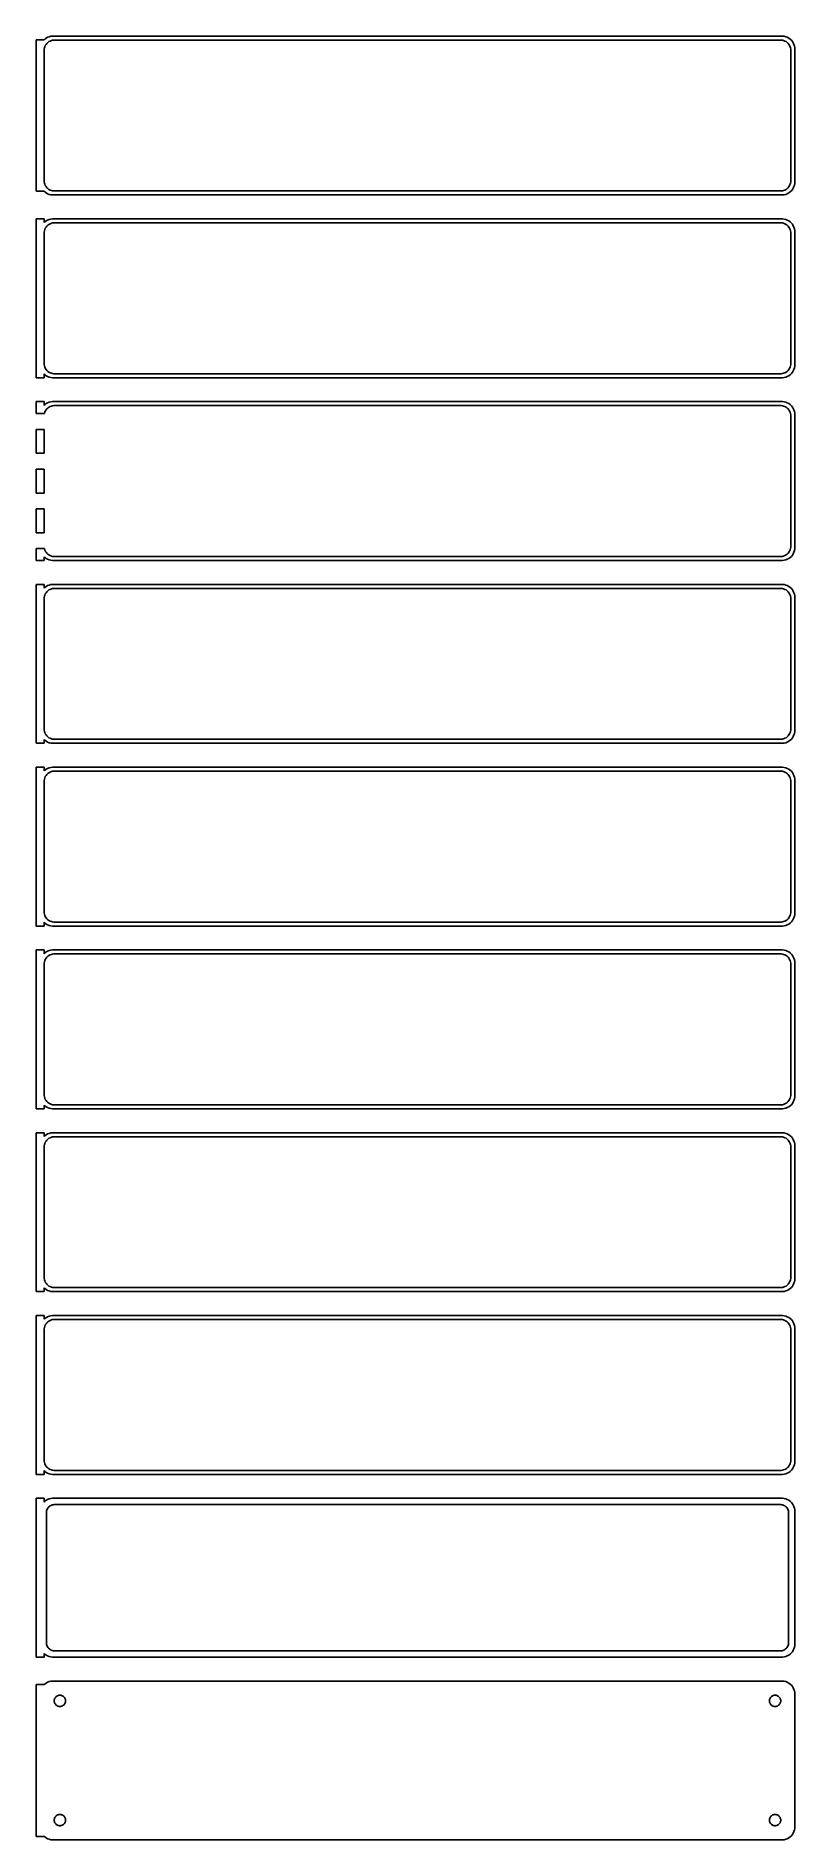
# Model space of a CAD drawing. Header units: metres. Extents: x -144 to 142, y 660 to 1341.
import ezdxf

# ---------------------------------------------------------------- set-up
doc = ezdxf.new("R2010")
doc.units = ezdxf.units.M

msp = doc.modelspace()

# ---------------------------------------------------------------- linework, layer by layer
for p, q in [((-141, 1339.56), (-144, 1339.56)), ((-144, 1339.56), (-144, 1282.44)), ((-140.687, 1339.85), (-141, 1339.56)), ((-141, 1335.5), (-140.968, 1336)), ((-141, 1286.5), (-141, 1335.5)), ((-140.968, 1336), (-140.874, 1336.49)), ((-140.874, 1336.49), (-140.719, 1336.97)), ((-140.719, 1336.97), (-140.505, 1337.43)), ((-140.179, 1340.22), (-140.687, 1339.85)), ((-140.505, 1337.43), (-140.236, 1337.85)), ((-140.236, 1337.85), (-139.916, 1338.24)), ((-139.629, 1340.52), (-140.179, 1340.22)), ((-139.916, 1338.24), (-139.55, 1338.58)), ((-139.045, 1340.76), (-139.629, 1340.52)), ((-139.55, 1338.58), (-139.143, 1338.88)), ((-139.143, 1338.88), (-138.703, 1339.12)), ((-138.437, 1340.91), (-139.045, 1340.76)), ((-138.703, 1339.12), (-138.236, 1339.3)), ((-137.814, 1340.99), (-138.437, 1340.91)), ((-138.236, 1339.3), (-137.75, 1339.43)), ((137.814, 1340.99), (-137.814, 1340.99)), ((-137.75, 1339.43), (-137.251, 1339.49)), ((-137.251, 1339.49), (137.251, 1339.49)), ((137.251, 1339.49), (137.75, 1339.43)), ((137.75, 1339.43), (138.236, 1339.3)), ((138.437, 1340.91), (137.814, 1340.99)), ((138.236, 1339.3), (138.703, 1339.12)), ((139.045, 1340.76), (138.437, 1340.91)), ((138.703, 1339.12), (139.143, 1338.88)), ((139.629, 1340.52), (139.045, 1340.76)), ((139.143, 1338.88), (139.55, 1338.58)), ((139.55, 1338.58), (139.916, 1338.24)), ((140.179, 1340.22), (139.629, 1340.52)), ((139.916, 1338.24), (140.236, 1337.85)), ((140.687, 1339.85), (140.179, 1340.22)), ((140.236, 1337.85), (140.505, 1337.43)), ((140.505, 1337.43), (140.719, 1336.97)), ((141.145, 1339.42), (140.687, 1339.85)), ((140.719, 1336.97), (140.874, 1336.49)), ((140.874, 1336.49), (140.968, 1336)), ((140.968, 1336), (141, 1335.5)), ((141, 1335.5), (141, 1286.5)), ((141.545, 1338.94), (141.145, 1339.42)), ((141.882, 1338.41), (141.545, 1338.94)), ((142.149, 1337.84), (141.882, 1338.41)), ((142.343, 1337.24), (142.149, 1337.84)), ((142.461, 1336.63), (142.343, 1337.24)), ((142.5, 1336), (142.461, 1336.63)), ((142.5, 1286), (142.5, 1336)), ((-144, 1282.44), (-141, 1282.44)), ((-140.968, 1286), (-141, 1286.5)), ((-141, 1282.44), (-140.687, 1282.15)), ((-140.874, 1285.51), (-140.968, 1286)), ((-140.719, 1285.03), (-140.874, 1285.51)), ((-140.505, 1284.57), (-140.719, 1285.03)), ((-140.687, 1282.15), (-140.179, 1281.78)), ((-140.236, 1284.15), (-140.505, 1284.57)), ((-139.916, 1283.76), (-140.236, 1284.15)), ((-140.179, 1281.78), (-139.629, 1281.48)), ((-139.55, 1283.42), (-139.916, 1283.76)), ((-139.629, 1281.48), (-139.045, 1281.24)), ((-139.143, 1283.12), (-139.55, 1283.42)), ((-138.703, 1282.88), (-139.143, 1283.12)), ((-139.045, 1281.24), (-138.437, 1281.09)), ((-138.236, 1282.7), (-138.703, 1282.88)), ((-138.437, 1281.09), (-137.814, 1281.01)), ((-137.75, 1282.57), (-138.236, 1282.7)), ((-137.814, 1281.01), (137.814, 1281.01)), ((-137.251, 1282.51), (-137.75, 1282.57)), ((137.251, 1282.51), (-137.251, 1282.51)), ((137.75, 1282.57), (137.251, 1282.51)), ((138.236, 1282.7), (137.75, 1282.57)), ((137.814, 1281.01), (138.437, 1281.09)), ((138.703, 1282.88), (138.236, 1282.7)), ((138.437, 1281.09), (139.045, 1281.24)), ((139.143, 1283.12), (138.703, 1282.88)), ((139.045, 1281.24), (139.629, 1281.48)), ((139.55, 1283.42), (139.143, 1283.12)), ((139.916, 1283.76), (139.55, 1283.42)), ((139.629, 1281.48), (140.179, 1281.78)), ((140.236, 1284.15), (139.916, 1283.76)), ((140.179, 1281.78), (140.687, 1282.15)), ((140.505, 1284.57), (140.236, 1284.15)), ((140.719, 1285.03), (140.505, 1284.57)), ((140.687, 1282.15), (141.145, 1282.58)), ((140.874, 1285.51), (140.719, 1285.03)), ((140.968, 1286), (140.874, 1285.51)), ((141, 1286.5), (140.968, 1286)), ((141.145, 1282.58), (141.545, 1283.06)), ((141.545, 1283.06), (141.882, 1283.59)), ((141.882, 1283.59), (142.149, 1284.16)), ((142.149, 1284.16), (142.343, 1284.76)), ((142.343, 1284.76), (142.461, 1285.37)), ((142.461, 1285.37), (142.5, 1286)), ((-141, 1271.97), (-144, 1271.97)), ((-144, 1271.97), (-144, 1212.03)), ((-141, 1270.56), (-141, 1271.97)), ((-140.687, 1270.85), (-141, 1270.56)), ((-141, 1266.5), (-140.968, 1267)), ((-140.968, 1267), (-140.874, 1267.49)), ((-140.874, 1267.49), (-140.719, 1267.97)), ((-140.719, 1267.97), (-140.505, 1268.43)), ((-140.179, 1271.22), (-140.687, 1270.85)), ((-140.505, 1268.43), (-140.236, 1268.85)), ((-140.236, 1268.85), (-139.916, 1269.24)), ((-139.629, 1271.52), (-140.179, 1271.22)), ((-139.916, 1269.24), (-139.55, 1269.58)), ((-139.045, 1271.76), (-139.629, 1271.52)), ((-139.55, 1269.58), (-139.143, 1269.88)), ((-139.143, 1269.88), (-138.703, 1270.12)), ((-138.437, 1271.91), (-139.045, 1271.76)), ((-138.703, 1270.12), (-138.236, 1270.3)), ((-137.814, 1271.99), (-138.437, 1271.91)), ((-138.236, 1270.3), (-137.75, 1270.43)), ((137.814, 1271.99), (-137.814, 1271.99)), ((-137.75, 1270.43), (-137.251, 1270.49)), ((-137.251, 1270.49), (137.251, 1270.49)), ((137.251, 1270.49), (137.75, 1270.43)), ((137.75, 1270.43), (138.236, 1270.3)), ((138.437, 1271.91), (137.814, 1271.99)), ((138.236, 1270.3), (138.703, 1270.12)), ((139.045, 1271.76), (138.437, 1271.91)), ((138.703, 1270.12), (139.143, 1269.88)), ((139.629, 1271.52), (139.045, 1271.76)), ((139.143, 1269.88), (139.55, 1269.58)), ((139.55, 1269.58), (139.916, 1269.24)), ((140.179, 1271.22), (139.629, 1271.52)), ((139.916, 1269.24), (140.236, 1268.85)), ((140.687, 1270.85), (140.179, 1271.22)), ((140.236, 1268.85), (140.505, 1268.43)), ((140.505, 1268.43), (140.719, 1267.97)), ((141.145, 1270.42), (140.687, 1270.85)), ((140.719, 1267.97), (140.874, 1267.49)), ((140.874, 1267.49), (140.968, 1267)), ((140.968, 1267), (141, 1266.5)), ((141.545, 1269.94), (141.145, 1270.42)), ((141.882, 1269.41), (141.545, 1269.94)), ((142.149, 1268.84), (141.882, 1269.41)), ((142.343, 1268.24), (142.149, 1268.84)), ((142.461, 1267.63), (142.343, 1268.24)), ((142.5, 1267), (142.461, 1267.63)), ((142.5, 1217), (142.5, 1267)), ((-141, 1217.5), (-141, 1266.5)), ((141, 1266.5), (141, 1217.5)), ((-140.968, 1217), (-141, 1217.5)), ((-141, 1212.03), (-141, 1213.44)), ((-141, 1213.44), (-140.687, 1213.15)), ((-140.874, 1216.51), (-140.968, 1217)), ((-140.719, 1216.03), (-140.874, 1216.51)), ((-140.505, 1215.57), (-140.719, 1216.03)), ((-140.687, 1213.15), (-140.179, 1212.78)), ((-140.236, 1215.15), (-140.505, 1215.57)), ((-139.916, 1214.76), (-140.236, 1215.15)), ((-140.179, 1212.78), (-139.629, 1212.48)), ((-139.55, 1214.42), (-139.916, 1214.76)), ((-139.629, 1212.48), (-139.045, 1212.24)), ((-139.143, 1214.12), (-139.55, 1214.42)), ((-138.703, 1213.88), (-139.143, 1214.12)), ((-139.045, 1212.24), (-138.437, 1212.09)), ((-138.236, 1213.7), (-138.703, 1213.88)), ((-137.75, 1213.57), (-138.236, 1213.7)), ((-137.251, 1213.51), (-137.75, 1213.57)), ((137.251, 1213.51), (-137.251, 1213.51)), ((137.75, 1213.57), (137.251, 1213.51)), ((138.236, 1213.7), (137.75, 1213.57)), ((138.703, 1213.88), (138.236, 1213.7)), ((138.437, 1212.09), (139.045, 1212.24)), ((139.143, 1214.12), (138.703, 1213.88)), ((139.045, 1212.24), (139.629, 1212.48)), ((139.55, 1214.42), (139.143, 1214.12)), ((139.916, 1214.76), (139.55, 1214.42)), ((139.629, 1212.48), (140.179, 1212.78)), ((140.236, 1215.15), (139.916, 1214.76)), ((140.179, 1212.78), (140.687, 1213.15)), ((140.505, 1215.57), (140.236, 1215.15)), ((140.719, 1216.03), (140.505, 1215.57)), ((140.687, 1213.15), (141.145, 1213.58)), ((140.874, 1216.51), (140.719, 1216.03)), ((140.968, 1217), (140.874, 1216.51)), ((141, 1217.5), (140.968, 1217)), ((141.145, 1213.58), (141.545, 1214.06)), ((141.545, 1214.06), (141.882, 1214.59)), ((141.882, 1214.59), (142.149, 1215.16)), ((142.149, 1215.16), (142.343, 1215.76)), ((142.343, 1215.76), (142.461, 1216.37)), ((142.461, 1216.37), (142.5, 1217)), ((-144, 1212.03), (-141, 1212.03)), ((-138.437, 1212.09), (-137.814, 1212.01)), ((-137.814, 1212.01), (137.814, 1212.01)), ((137.814, 1212.01), (138.437, 1212.09)), ((-141, 1202.99), (-144, 1202.99)), ((-144, 1202.99), (-144, 1198.49)), ((-141, 1201.56), (-141, 1202.99)), ((-140.687, 1201.85), (-141, 1201.56)), ((-140.874, 1198.49), (-140.719, 1198.97)), ((-140.719, 1198.97), (-140.505, 1199.43)), ((-140.179, 1202.22), (-140.687, 1201.85)), ((-140.505, 1199.43), (-140.236, 1199.85)), ((-140.236, 1199.85), (-139.916, 1200.24)), ((-139.629, 1202.52), (-140.179, 1202.22)), ((-139.916, 1200.24), (-139.55, 1200.58)), ((-139.045, 1202.76), (-139.629, 1202.52)), ((-139.55, 1200.58), (-139.143, 1200.88)), ((-139.143, 1200.88), (-138.703, 1201.12)), ((-138.437, 1202.91), (-139.045, 1202.76)), ((-138.703, 1201.12), (-138.236, 1201.3)), ((-137.814, 1202.99), (-138.437, 1202.91)), ((-138.236, 1201.3), (-137.75, 1201.43)), ((137.814, 1202.99), (-137.814, 1202.99)), ((-137.75, 1201.43), (-137.251, 1201.49)), ((-137.251, 1201.49), (137.251, 1201.49)), ((137.251, 1201.49), (137.75, 1201.43)), ((137.75, 1201.43), (138.236, 1201.3)), ((138.437, 1202.91), (137.814, 1202.99)), ((138.236, 1201.3), (138.703, 1201.12)), ((139.045, 1202.76), (138.437, 1202.91)), ((138.703, 1201.12), (139.143, 1200.88)), ((139.629, 1202.52), (139.045, 1202.76)), ((139.143, 1200.88), (139.55, 1200.58)), ((139.55, 1200.58), (139.916, 1200.24)), ((140.179, 1202.22), (139.629, 1202.52)), ((139.916, 1200.24), (140.236, 1199.85)), ((140.687, 1201.85), (140.179, 1202.22)), ((140.236, 1199.85), (140.505, 1199.43)), ((140.505, 1199.43), (140.719, 1198.97)), ((141.145, 1201.42), (140.687, 1201.85)), ((140.719, 1198.97), (140.874, 1198.49)), ((141.545, 1200.94), (141.145, 1201.42)), ((141.882, 1200.41), (141.545, 1200.94)), ((142.149, 1199.84), (141.882, 1200.41)), ((142.343, 1199.24), (142.149, 1199.84)), ((142.461, 1198.63), (142.343, 1199.24)), ((142.5, 1198), (142.461, 1198.63)), ((-144, 1198.49), (-140.874, 1198.49)), ((-141, 1192.51), (-144, 1192.51)), ((-144, 1192.51), (-144, 1183.49)), ((-141, 1183.49), (-141, 1192.51)), ((-140.874, 1198.49), (-140.874, 1198.49)), ((140.874, 1198.49), (140.968, 1198)), ((140.968, 1198), (141, 1197.5)), ((141, 1197.5), (141, 1148.5)), ((142.5, 1148), (142.5, 1198)), ((-144, 1183.49), (-141, 1183.49)), ((-141, 1177.51), (-144, 1177.51)), ((-144, 1177.51), (-144, 1168.49)), ((-141, 1168.49), (-141, 1177.51)), ((-144, 1168.49), (-141, 1168.49)), ((-141, 1162.51), (-144, 1162.51)), ((-144, 1162.51), (-144, 1153.49)), ((-141, 1153.49), (-141, 1162.51)), ((-144, 1153.49), (-141, 1153.49)), ((-140.874, 1147.51), (-144, 1147.51)), ((-144, 1147.51), (-144, 1143.01)), ((-141, 1144.44), (-140.687, 1144.15)), ((-141, 1143.01), (-141, 1144.44)), ((-140.719, 1147.03), (-140.874, 1147.51)), ((-140.874, 1147.51), (-140.874, 1147.51)), ((-140.505, 1146.57), (-140.719, 1147.03)), ((-140.687, 1144.15), (-140.179, 1143.78)), ((-140.236, 1146.15), (-140.505, 1146.57)), ((-139.916, 1145.76), (-140.236, 1146.15)), ((-139.55, 1145.42), (-139.916, 1145.76)), ((-139.143, 1145.12), (-139.55, 1145.42)), ((-138.703, 1144.88), (-139.143, 1145.12)), ((-138.236, 1144.7), (-138.703, 1144.88)), ((-137.75, 1144.57), (-138.236, 1144.7)), ((-137.251, 1144.51), (-137.75, 1144.57)), ((137.251, 1144.51), (-137.251, 1144.51)), ((137.75, 1144.57), (137.251, 1144.51)), ((138.236, 1144.7), (137.75, 1144.57)), ((138.703, 1144.88), (138.236, 1144.7)), ((139.143, 1145.12), (138.703, 1144.88)), ((139.55, 1145.42), (139.143, 1145.12)), ((139.916, 1145.76), (139.55, 1145.42)), ((140.236, 1146.15), (139.916, 1145.76)), ((140.179, 1143.78), (140.687, 1144.15)), ((140.505, 1146.57), (140.236, 1146.15)), ((140.719, 1147.03), (140.505, 1146.57)), ((140.687, 1144.15), (141.145, 1144.58)), ((140.874, 1147.51), (140.719, 1147.03)), ((140.968, 1148), (140.874, 1147.51)), ((141, 1148.5), (140.968, 1148)), ((141.145, 1144.58), (141.545, 1145.06)), ((141.545, 1145.06), (141.882, 1145.59)), ((141.882, 1145.59), (142.149, 1146.16)), ((142.149, 1146.16), (142.343, 1146.76)), ((142.343, 1146.76), (142.461, 1147.37)), ((142.461, 1147.37), (142.5, 1148)), ((-144, 1143.01), (-141, 1143.01)), ((-140.179, 1143.78), (-139.629, 1143.48)), ((-139.629, 1143.48), (-139.045, 1143.24)), ((-139.045, 1143.24), (-138.437, 1143.09)), ((-138.437, 1143.09), (-137.814, 1143.01)), ((-137.814, 1143.01), (137.814, 1143.01)), ((137.814, 1143.01), (138.437, 1143.09)), ((138.437, 1143.09), (139.045, 1143.24)), ((139.045, 1143.24), (139.629, 1143.48)), ((139.629, 1143.48), (140.179, 1143.78)), ((-141, 1133.99), (-144, 1133.99)), ((-144, 1133.99), (-144, 1074.01)), ((-141, 1132.56), (-141, 1133.99)), ((-140.687, 1132.85), (-141, 1132.56)), ((-140.719, 1129.97), (-140.505, 1130.43)), ((-140.179, 1133.22), (-140.687, 1132.85)), ((-140.505, 1130.43), (-140.236, 1130.85)), ((-140.236, 1130.85), (-139.916, 1131.24)), ((-139.629, 1133.52), (-140.179, 1133.22)), ((-139.916, 1131.24), (-139.55, 1131.58)), ((-139.045, 1133.76), (-139.629, 1133.52)), ((-139.55, 1131.58), (-139.143, 1131.88)), ((-139.143, 1131.88), (-138.703, 1132.12)), ((-138.437, 1133.91), (-139.045, 1133.76)), ((-138.703, 1132.12), (-138.236, 1132.3)), ((-137.814, 1133.99), (-138.437, 1133.91)), ((-138.236, 1132.3), (-137.75, 1132.43)), ((137.814, 1133.99), (-137.814, 1133.99)), ((-137.75, 1132.43), (-137.251, 1132.49)), ((-137.251, 1132.49), (137.251, 1132.49)), ((137.251, 1132.49), (137.75, 1132.43)), ((137.75, 1132.43), (138.236, 1132.3)), ((138.437, 1133.91), (137.814, 1133.99)), ((138.236, 1132.3), (138.703, 1132.12)), ((139.045, 1133.76), (138.437, 1133.91)), ((138.703, 1132.12), (139.143, 1131.88)), ((139.629, 1133.52), (139.045, 1133.76)), ((139.143, 1131.88), (139.55, 1131.58)), ((139.55, 1131.58), (139.916, 1131.24)), ((140.179, 1133.22), (139.629, 1133.52)), ((139.916, 1131.24), (140.236, 1130.85)), ((140.687, 1132.85), (140.179, 1133.22)), ((140.236, 1130.85), (140.505, 1130.43)), ((140.505, 1130.43), (140.719, 1129.97)), ((141.145, 1132.42), (140.687, 1132.85)), ((141.545, 1131.94), (141.145, 1132.42)), ((141.882, 1131.41), (141.545, 1131.94)), ((142.149, 1130.84), (141.882, 1131.41)), ((142.343, 1130.24), (142.149, 1130.84)), ((-141, 1128.5), (-140.968, 1129)), ((-141, 1079.5), (-141, 1128.5)), ((-140.968, 1129), (-140.874, 1129.49)), ((-140.874, 1129.49), (-140.719, 1129.97)), ((140.719, 1129.97), (140.874, 1129.49)), ((140.874, 1129.49), (140.968, 1129)), ((140.968, 1129), (141, 1128.5)), ((141, 1128.5), (141, 1079.5)), ((142.461, 1129.63), (142.343, 1130.24)), ((142.5, 1129), (142.461, 1129.63)), ((142.5, 1079), (142.5, 1129)), ((-140.968, 1079), (-141, 1079.5)), ((-140.874, 1078.51), (-140.968, 1079)), ((-140.719, 1078.03), (-140.874, 1078.51)), ((-140.505, 1077.57), (-140.719, 1078.03)), ((-140.236, 1077.15), (-140.505, 1077.57)), ((-139.916, 1076.76), (-140.236, 1077.15)), ((-139.55, 1076.42), (-139.916, 1076.76)), ((-139.143, 1076.12), (-139.55, 1076.42)), ((-138.703, 1075.88), (-139.143, 1076.12)), ((139.143, 1076.12), (138.703, 1075.88)), ((139.55, 1076.42), (139.143, 1076.12)), ((139.916, 1076.76), (139.55, 1076.42)), ((140.236, 1077.15), (139.916, 1076.76)), ((140.505, 1077.57), (140.236, 1077.15)), ((140.719, 1078.03), (140.505, 1077.57)), ((140.874, 1078.51), (140.719, 1078.03)), ((140.968, 1079), (140.874, 1078.51)), ((141, 1079.5), (140.968, 1079)), ((141.145, 1075.58), (141.545, 1076.06)), ((141.545, 1076.06), (141.882, 1076.59)), ((141.882, 1076.59), (142.149, 1077.16)), ((142.149, 1077.16), (142.343, 1077.76)), ((142.343, 1077.76), (142.461, 1078.37)), ((142.461, 1078.37), (142.5, 1079)), ((-144, 1074.01), (-141, 1074.01)), ((-141, 1075.44), (-140.687, 1075.15)), ((-141, 1074.01), (-141, 1075.44)), ((-140.687, 1075.15), (-140.179, 1074.78)), ((-140.179, 1074.78), (-139.629, 1074.48)), ((-139.629, 1074.48), (-139.045, 1074.24)), ((-139.045, 1074.24), (-138.437, 1074.09)), ((-138.236, 1075.7), (-138.703, 1075.88)), ((-138.437, 1074.09), (-137.814, 1074.01)), ((-137.75, 1075.57), (-138.236, 1075.7)), ((-137.814, 1074.01), (137.814, 1074.01)), ((-137.251, 1075.51), (-137.75, 1075.57)), ((137.251, 1075.51), (-137.251, 1075.51)), ((137.75, 1075.57), (137.251, 1075.51)), ((138.236, 1075.7), (137.75, 1075.57)), ((137.814, 1074.01), (138.437, 1074.09)), ((138.703, 1075.88), (138.236, 1075.7)), ((138.437, 1074.09), (139.045, 1074.24)), ((139.045, 1074.24), (139.629, 1074.48)), ((139.629, 1074.48), (140.179, 1074.78)), ((140.179, 1074.78), (140.687, 1075.15)), ((140.687, 1075.15), (141.145, 1075.58)), ((-141, 1064.99), (-144, 1064.99)), ((-144, 1064.99), (-144, 1005.01)), ((-141, 1063.56), (-141, 1064.99)), ((-140.687, 1063.85), (-141, 1063.56)), ((-140.179, 1064.22), (-140.687, 1063.85)), ((-139.629, 1064.52), (-140.179, 1064.22)), ((-139.916, 1062.24), (-139.55, 1062.58)), ((-139.045, 1064.76), (-139.629, 1064.52)), ((-139.55, 1062.58), (-139.143, 1062.88)), ((-139.143, 1062.88), (-138.703, 1063.12)), ((-138.437, 1064.91), (-139.045, 1064.76)), ((-138.703, 1063.12), (-138.236, 1063.3)), ((-137.814, 1064.99), (-138.437, 1064.91)), ((-138.236, 1063.3), (-137.75, 1063.43)), ((137.814, 1064.99), (-137.814, 1064.99)), ((-137.75, 1063.43), (-137.251, 1063.49)), ((-137.251, 1063.49), (137.251, 1063.49)), ((137.251, 1063.49), (137.75, 1063.43)), ((137.75, 1063.43), (138.236, 1063.3)), ((138.437, 1064.91), (137.814, 1064.99)), ((138.236, 1063.3), (138.703, 1063.12)), ((139.045, 1064.76), (138.437, 1064.91)), ((138.703, 1063.12), (139.143, 1062.88)), ((139.629, 1064.52), (139.045, 1064.76)), ((139.143, 1062.88), (139.55, 1062.58)), ((139.55, 1062.58), (139.916, 1062.24)), ((140.179, 1064.22), (139.629, 1064.52)), ((140.687, 1063.85), (140.179, 1064.22)), ((141.145, 1063.42), (140.687, 1063.85)), ((141.545, 1062.94), (141.145, 1063.42)), ((141.882, 1062.41), (141.545, 1062.94)), ((142.149, 1061.84), (141.882, 1062.41)), ((-141, 1059.5), (-140.968, 1060)), ((-141, 1010.5), (-141, 1059.5)), ((-140.968, 1060), (-140.874, 1060.49)), ((-140.874, 1060.49), (-140.719, 1060.97)), ((-140.719, 1060.97), (-140.505, 1061.43)), ((-140.505, 1061.43), (-140.236, 1061.85)), ((-140.236, 1061.85), (-139.916, 1062.24)), ((139.916, 1062.24), (140.236, 1061.85)), ((140.236, 1061.85), (140.505, 1061.43)), ((140.505, 1061.43), (140.719, 1060.97)), ((140.719, 1060.97), (140.874, 1060.49)), ((140.874, 1060.49), (140.968, 1060)), ((140.968, 1060), (141, 1059.5)), ((141, 1059.5), (141, 1010.5)), ((142.343, 1061.24), (142.149, 1061.84)), ((142.461, 1060.63), (142.343, 1061.24)), ((142.5, 1060), (142.461, 1060.63)), ((142.5, 1010), (142.5, 1060)), ((-140.968, 1010), (-141, 1010.5)), ((-140.874, 1009.51), (-140.968, 1010)), ((-140.719, 1009.03), (-140.874, 1009.51)), ((-140.505, 1008.57), (-140.719, 1009.03)), ((-140.236, 1008.15), (-140.505, 1008.57)), ((-139.916, 1007.76), (-140.236, 1008.15)), ((140.236, 1008.15), (139.916, 1007.76)), ((140.505, 1008.57), (140.236, 1008.15)), ((140.719, 1009.03), (140.505, 1008.57)), ((140.874, 1009.51), (140.719, 1009.03)), ((140.968, 1010), (140.874, 1009.51)), ((141, 1010.5), (140.968, 1010)), ((141.882, 1007.59), (142.149, 1008.16)), ((142.149, 1008.16), (142.343, 1008.76)), ((142.343, 1008.76), (142.461, 1009.37)), ((142.461, 1009.37), (142.5, 1010)), ((-144, 1005.01), (-141, 1005.01)), ((-141, 1006.44), (-140.687, 1006.15)), ((-141, 1005.01), (-141, 1006.44)), ((-140.687, 1006.15), (-140.179, 1005.78)), ((-140.179, 1005.78), (-139.629, 1005.48)), ((-139.55, 1007.42), (-139.916, 1007.76)), ((-139.629, 1005.48), (-139.045, 1005.24)), ((-139.143, 1007.12), (-139.55, 1007.42)), ((-138.703, 1006.88), (-139.143, 1007.12)), ((-139.045, 1005.24), (-138.437, 1005.09)), ((-138.236, 1006.7), (-138.703, 1006.88)), ((-138.437, 1005.09), (-137.814, 1005.01)), ((-137.75, 1006.57), (-138.236, 1006.7)), ((-137.814, 1005.01), (137.814, 1005.01)), ((-137.251, 1006.51), (-137.75, 1006.57)), ((137.251, 1006.51), (-137.251, 1006.51)), ((137.75, 1006.57), (137.251, 1006.51)), ((138.236, 1006.7), (137.75, 1006.57)), ((137.814, 1005.01), (138.437, 1005.09)), ((138.703, 1006.88), (138.236, 1006.7)), ((138.437, 1005.09), (139.045, 1005.24)), ((139.143, 1007.12), (138.703, 1006.88)), ((139.045, 1005.24), (139.629, 1005.48)), ((139.55, 1007.42), (139.143, 1007.12)), ((139.916, 1007.76), (139.55, 1007.42)), ((139.629, 1005.48), (140.179, 1005.78)), ((140.179, 1005.78), (140.687, 1006.15)), ((140.687, 1006.15), (141.145, 1006.58)), ((141.145, 1006.58), (141.545, 1007.06)), ((141.545, 1007.06), (141.882, 1007.59)), ((-141, 995.99), (-144, 995.99)), ((-144, 995.99), (-144, 936.01)), ((-141, 994.559), (-141, 995.99)), ((-140.687, 994.853), (-141, 994.559)), ((-140.179, 995.222), (-140.687, 994.853)), ((-139.629, 995.524), (-140.179, 995.222)), ((-139.045, 995.755), (-139.629, 995.524)), ((-138.437, 995.911), (-139.045, 995.755)), ((-138.703, 994.119), (-138.236, 994.304)), ((-137.814, 995.99), (-138.437, 995.911)), ((-138.236, 994.304), (-137.75, 994.429)), ((137.814, 995.99), (-137.814, 995.99)), ((-137.75, 994.429), (-137.251, 994.492)), ((-137.251, 994.492), (137.251, 994.492)), ((137.251, 994.492), (137.75, 994.429)), ((137.75, 994.429), (138.236, 994.304)), ((138.437, 995.911), (137.814, 995.99)), ((138.236, 994.304), (138.703, 994.119)), ((139.045, 995.755), (138.437, 995.911)), ((139.629, 995.524), (139.045, 995.755)), ((140.179, 995.222), (139.629, 995.524)), ((140.687, 994.853), (140.179, 995.222)), ((141.145, 994.423), (140.687, 994.853)), ((141.545, 993.939), (141.145, 994.423)), ((-141, 990.5), (-140.968, 991.001)), ((-141, 941.5), (-141, 990.5)), ((-140.968, 991.001), (-140.874, 991.495)), ((-140.874, 991.495), (-140.719, 991.972)), ((-140.719, 991.972), (-140.505, 992.427)), ((-140.505, 992.427), (-140.236, 992.851)), ((-140.236, 992.851), (-139.916, 993.238)), ((-139.916, 993.238), (-139.55, 993.582)), ((-139.55, 993.582), (-139.143, 993.877)), ((-139.143, 993.877), (-138.703, 994.119)), ((138.703, 994.119), (139.143, 993.877)), ((139.143, 993.877), (139.55, 993.582)), ((139.55, 993.582), (139.916, 993.238)), ((139.916, 993.238), (140.236, 992.851)), ((140.236, 992.851), (140.505, 992.427)), ((140.505, 992.427), (140.719, 991.972)), ((140.719, 991.972), (140.874, 991.495)), ((140.874, 991.495), (140.968, 991.001)), ((140.968, 991.001), (141, 990.5)), ((141, 990.5), (141, 941.5)), ((141.882, 993.409), (141.545, 993.939)), ((142.149, 992.841), (141.882, 993.409)), ((142.343, 992.243), (142.149, 992.841)), ((142.461, 991.627), (142.343, 992.243)), ((142.5, 991), (142.461, 991.627)), ((142.5, 941), (142.5, 991)), ((-140.968, 940.999), (-141, 941.5)), ((-140.874, 940.505), (-140.968, 940.999)), ((-140.719, 940.028), (-140.874, 940.505)), ((-140.505, 939.573), (-140.719, 940.028)), ((140.719, 940.028), (140.505, 939.573)), ((140.874, 940.505), (140.719, 940.028)), ((140.968, 940.999), (140.874, 940.505)), ((141, 941.5), (140.968, 940.999)), ((142.149, 939.159), (142.343, 939.757)), ((142.343, 939.757), (142.461, 940.373)), ((142.461, 940.373), (142.5, 941)), ((-144, 936.01), (-141, 936.01)), ((-141, 937.441), (-140.687, 937.147)), ((-141, 936.01), (-141, 937.441)), ((-140.687, 937.147), (-140.179, 936.778)), ((-140.236, 939.149), (-140.505, 939.573)), ((-139.916, 938.762), (-140.236, 939.149)), ((-140.179, 936.778), (-139.629, 936.476)), ((-139.55, 938.418), (-139.916, 938.762)), ((-139.629, 936.476), (-139.045, 936.245)), ((-139.143, 938.123), (-139.55, 938.418)), ((-138.703, 937.881), (-139.143, 938.123)), ((-139.045, 936.245), (-138.437, 936.089)), ((-138.236, 937.696), (-138.703, 937.881)), ((-138.437, 936.089), (-137.814, 936.01)), ((-137.75, 937.571), (-138.236, 937.696)), ((-137.814, 936.01), (137.814, 936.01)), ((-137.251, 937.508), (-137.75, 937.571)), ((137.251, 937.508), (-137.251, 937.508)), ((137.75, 937.571), (137.251, 937.508)), ((138.236, 937.696), (137.75, 937.571)), ((137.814, 936.01), (138.437, 936.089)), ((138.703, 937.881), (138.236, 937.696)), ((138.437, 936.089), (139.045, 936.245)), ((139.143, 938.123), (138.703, 937.881)), ((139.045, 936.245), (139.629, 936.476)), ((139.55, 938.418), (139.143, 938.123)), ((139.916, 938.762), (139.55, 938.418)), ((139.629, 936.476), (140.179, 936.778)), ((140.236, 939.149), (139.916, 938.762)), ((140.179, 936.778), (140.687, 937.147)), ((140.505, 939.573), (140.236, 939.149)), ((140.687, 937.147), (141.145, 937.577)), ((141.145, 937.577), (141.545, 938.061)), ((141.545, 938.061), (141.882, 938.591)), ((141.882, 938.591), (142.149, 939.159)), ((-141, 926.99), (-144, 926.99)), ((-144, 926.99), (-144, 867.01)), ((-141, 925.559), (-141, 926.99)), ((-140.179, 926.222), (-140.687, 925.853)), ((-139.629, 926.524), (-140.179, 926.222)), ((-139.045, 926.755), (-139.629, 926.524)), ((-138.437, 926.911), (-139.045, 926.755)), ((-137.814, 926.99), (-138.437, 926.911)), ((137.814, 926.99), (-137.814, 926.99)), ((138.437, 926.911), (137.814, 926.99)), ((139.045, 926.755), (138.437, 926.911)), ((139.629, 926.524), (139.045, 926.755)), ((140.179, 926.222), (139.629, 926.524)), ((140.687, 925.853), (140.179, 926.222)), ((-140.687, 925.853), (-141, 925.559)), ((-141, 921.5), (-140.968, 922.001)), ((-141, 872.5), (-141, 921.5)), ((-140.968, 922.001), (-140.874, 922.495)), ((-140.874, 922.495), (-140.719, 922.972)), ((-140.719, 922.972), (-140.505, 923.427)), ((-140.505, 923.427), (-140.236, 923.851)), ((-140.236, 923.851), (-139.916, 924.238)), ((-139.916, 924.238), (-139.55, 924.582)), ((-139.55, 924.582), (-139.143, 924.877)), ((-139.143, 924.877), (-138.703, 925.119)), ((-138.703, 925.119), (-138.236, 925.304)), ((-138.236, 925.304), (-137.75, 925.429)), ((-137.75, 925.429), (-137.251, 925.492)), ((-137.251, 925.492), (137.251, 925.492)), ((137.251, 925.492), (137.75, 925.429)), ((137.75, 925.429), (138.236, 925.304)), ((138.236, 925.304), (138.703, 925.119)), ((138.703, 925.119), (139.143, 924.877)), ((139.143, 924.877), (139.55, 924.582)), ((139.55, 924.582), (139.916, 924.238)), ((139.916, 924.238), (140.236, 923.851)), ((140.236, 923.851), (140.505, 923.427)), ((140.505, 923.427), (140.719, 922.972)), ((141.145, 925.423), (140.687, 925.853)), ((140.719, 922.972), (140.874, 922.495)), ((140.874, 922.495), (140.968, 922.001)), ((140.968, 922.001), (141, 921.5)), ((141, 921.5), (141, 872.5)), ((141.545, 924.939), (141.145, 925.423)), ((141.882, 924.409), (141.545, 924.939)), ((142.149, 923.841), (141.882, 924.409)), ((142.343, 923.243), (142.149, 923.841)), ((142.461, 922.627), (142.343, 923.243)), ((142.5, 922), (142.461, 922.627)), ((142.5, 872), (142.5, 922)), ((-140.968, 871.999), (-141, 872.5)), ((-140.874, 871.505), (-140.968, 871.999)), ((140.968, 871.999), (140.874, 871.505)), ((141, 872.5), (140.968, 871.999)), ((142.461, 871.373), (142.5, 872)), ((-144, 867.01), (-141, 867.01)), ((-141, 868.441), (-140.687, 868.147)), ((-141, 867.01), (-141, 868.441)), ((-140.719, 871.028), (-140.874, 871.505)), ((-140.505, 870.573), (-140.719, 871.028)), ((-140.687, 868.147), (-140.179, 867.778)), ((-140.236, 870.149), (-140.505, 870.573)), ((-139.916, 869.762), (-140.236, 870.149)), ((-140.179, 867.778), (-139.629, 867.476)), ((-139.55, 869.418), (-139.916, 869.762)), ((-139.629, 867.476), (-139.045, 867.245)), ((-139.143, 869.123), (-139.55, 869.418)), ((-138.703, 868.881), (-139.143, 869.123)), ((-139.045, 867.245), (-138.437, 867.089)), ((-138.236, 868.696), (-138.703, 868.881)), ((-138.437, 867.089), (-137.814, 867.01)), ((-137.75, 868.571), (-138.236, 868.696)), ((-137.814, 867.01), (137.814, 867.01)), ((-137.251, 868.508), (-137.75, 868.571)), ((137.251, 868.508), (-137.251, 868.508)), ((137.75, 868.571), (137.251, 868.508)), ((138.236, 868.696), (137.75, 868.571)), ((137.814, 867.01), (138.437, 867.089)), ((138.703, 868.881), (138.236, 868.696)), ((138.437, 867.089), (139.045, 867.245)), ((139.143, 869.123), (138.703, 868.881)), ((139.045, 867.245), (139.629, 867.476)), ((139.55, 869.418), (139.143, 869.123)), ((139.916, 869.762), (139.55, 869.418)), ((139.629, 867.476), (140.179, 867.778)), ((140.236, 870.149), (139.916, 869.762)), ((140.179, 867.778), (140.687, 868.147)), ((140.505, 870.573), (140.236, 870.149)), ((140.719, 871.028), (140.505, 870.573)), ((140.687, 868.147), (141.145, 868.577)), ((140.874, 871.505), (140.719, 871.028)), ((141.145, 868.577), (141.545, 869.061)), ((141.545, 869.061), (141.882, 869.591)), ((141.882, 869.591), (142.149, 870.159)), ((142.149, 870.159), (142.343, 870.757)), ((142.343, 870.757), (142.461, 871.373)), ((-141, 857.99), (-144, 857.99)), ((-144, 857.99), (-144, 798.01)), ((-141, 856.559), (-141, 857.99)), ((-140.687, 856.853), (-141, 856.559)), ((-141, 852.5), (-140.968, 853.001)), ((-141, 803.5), (-141, 852.5)), ((-140.968, 853.001), (-140.874, 853.495)), ((-140.874, 853.495), (-140.719, 853.972)), ((-140.719, 853.972), (-140.505, 854.427)), ((-140.179, 857.222), (-140.687, 856.853)), ((-140.505, 854.427), (-140.236, 854.851)), ((-140.236, 854.851), (-139.916, 855.238)), ((-139.629, 857.524), (-140.179, 857.222)), ((-139.916, 855.238), (-139.55, 855.582)), ((-139.045, 857.755), (-139.629, 857.524)), ((-139.55, 855.582), (-139.143, 855.877)), ((-139.143, 855.877), (-138.703, 856.119)), ((-138.437, 857.911), (-139.045, 857.755)), ((-138.703, 856.119), (-138.236, 856.304)), ((-137.814, 857.99), (-138.437, 857.911)), ((-138.236, 856.304), (-137.75, 856.429)), ((137.814, 857.99), (-137.814, 857.99)), ((-137.75, 856.429), (-137.251, 856.492)), ((-137.251, 856.492), (137.251, 856.492)), ((137.251, 856.492), (137.75, 856.429)), ((137.75, 856.429), (138.236, 856.304)), ((138.437, 857.911), (137.814, 857.99)), ((138.236, 856.304), (138.703, 856.119)), ((139.045, 857.755), (138.437, 857.911)), ((138.703, 856.119), (139.143, 855.877)), ((139.629, 857.524), (139.045, 857.755)), ((139.143, 855.877), (139.55, 855.582)), ((139.55, 855.582), (139.916, 855.238)), ((140.179, 857.222), (139.629, 857.524)), ((139.916, 855.238), (140.236, 854.851)), ((140.687, 856.853), (140.179, 857.222)), ((140.236, 854.851), (140.505, 854.427)), ((140.505, 854.427), (140.719, 853.972)), ((141.145, 856.423), (140.687, 856.853)), ((140.719, 853.972), (140.874, 853.495)), ((140.874, 853.495), (140.968, 853.001)), ((140.968, 853.001), (141, 852.5)), ((141, 852.5), (141, 803.5)), ((141.545, 855.939), (141.145, 856.423)), ((141.882, 855.409), (141.545, 855.939)), ((142.149, 854.841), (141.882, 855.409)), ((142.343, 854.243), (142.149, 854.841)), ((142.461, 853.627), (142.343, 854.243)), ((142.5, 853), (142.461, 853.627)), ((142.5, 803), (142.5, 853)), ((-144, 798.01), (-141, 798.01)), ((-140.968, 802.999), (-141, 803.5)), ((-141, 799.441), (-140.687, 799.147)), ((-141, 798.01), (-141, 799.441)), ((-140.874, 802.505), (-140.968, 802.999)), ((-140.719, 802.028), (-140.874, 802.505)), ((-140.505, 801.573), (-140.719, 802.028)), ((-140.687, 799.147), (-140.179, 798.778)), ((-140.236, 801.149), (-140.505, 801.573)), ((-139.916, 800.762), (-140.236, 801.149)), ((-140.179, 798.778), (-139.629, 798.476)), ((-139.55, 800.418), (-139.916, 800.762)), ((-139.629, 798.476), (-139.045, 798.245)), ((-139.143, 800.123), (-139.55, 800.418)), ((-138.703, 799.881), (-139.143, 800.123)), ((-139.045, 798.245), (-138.437, 798.089)), ((-138.236, 799.696), (-138.703, 799.881)), ((-138.437, 798.089), (-137.814, 798.01)), ((-137.75, 799.571), (-138.236, 799.696)), ((-137.814, 798.01), (137.814, 798.01)), ((-137.251, 799.508), (-137.75, 799.571)), ((137.251, 799.508), (-137.251, 799.508)), ((137.75, 799.571), (137.251, 799.508)), ((138.236, 799.696), (137.75, 799.571)), ((137.814, 798.01), (138.437, 798.089)), ((138.703, 799.881), (138.236, 799.696)), ((138.437, 798.089), (139.045, 798.245)), ((139.143, 800.123), (138.703, 799.881)), ((139.045, 798.245), (139.629, 798.476)), ((139.55, 800.418), (139.143, 800.123)), ((139.916, 800.762), (139.55, 800.418)), ((139.629, 798.476), (140.179, 798.778)), ((140.236, 801.149), (139.916, 800.762)), ((140.179, 798.778), (140.687, 799.147)), ((140.505, 801.573), (140.236, 801.149)), ((140.719, 802.028), (140.505, 801.573)), ((140.687, 799.147), (141.145, 799.577)), ((140.874, 802.505), (140.719, 802.028)), ((140.968, 802.999), (140.874, 802.505)), ((141, 803.5), (140.968, 802.999)), ((141.145, 799.577), (141.545, 800.061)), ((141.545, 800.061), (141.882, 800.591)), ((141.882, 800.591), (142.149, 801.159)), ((142.149, 801.159), (142.343, 801.757)), ((142.343, 801.757), (142.461, 802.373)), ((142.461, 802.373), (142.5, 803)), ((-141, 788.979), (-144, 788.979)), ((-144, 788.979), (-144, 729.021)), ((-141, 787.559), (-141, 788.979)), ((-140.687, 787.853), (-141, 787.559)), ((-140.179, 788.222), (-140.687, 787.853)), ((-139.629, 788.524), (-140.179, 788.222)), ((-140.113, 783.5), (-140.088, 783.89)), ((-140.113, 734.5), (-140.113, 783.5)), ((-140.088, 783.89), (-140.015, 784.274)), ((-140.015, 784.274), (-139.894, 784.646)), ((-139.894, 784.646), (-139.728, 785)), ((-139.728, 785), (-139.518, 785.33)), ((-139.045, 788.755), (-139.629, 788.524)), ((-139.518, 785.33), (-139.269, 785.631)), ((-139.269, 785.631), (-138.984, 785.899)), ((-138.437, 788.911), (-139.045, 788.755)), ((-138.984, 785.899), (-138.668, 786.128)), ((-138.668, 786.128), (-138.325, 786.317)), ((-137.814, 788.99), (-138.437, 788.911)), ((-138.325, 786.317), (-137.962, 786.461)), ((-137.962, 786.461), (-137.583, 786.558)), ((137.814, 788.99), (-137.814, 788.99)), ((-137.583, 786.558), (-137.195, 786.607)), ((-137.195, 786.607), (137.195, 786.607)), ((137.195, 786.607), (137.583, 786.558)), ((137.583, 786.558), (137.962, 786.461)), ((138.437, 788.911), (137.814, 788.99)), ((137.962, 786.461), (138.325, 786.317)), ((138.325, 786.317), (138.668, 786.128)), ((139.045, 788.755), (138.437, 788.911)), ((138.668, 786.128), (138.984, 785.899)), ((138.984, 785.899), (139.269, 785.631)), ((139.629, 788.524), (139.045, 788.755)), ((139.269, 785.631), (139.518, 785.33)), ((139.518, 785.33), (139.728, 785)), ((140.179, 788.222), (139.629, 788.524)), ((139.728, 785), (139.894, 784.646)), ((139.894, 784.646), (140.015, 784.274)), ((140.015, 784.274), (140.088, 783.89)), ((140.088, 783.89), (140.113, 783.5)), ((140.113, 783.5), (140.113, 734.5)), ((140.687, 787.853), (140.179, 788.222)), ((141.145, 787.423), (140.687, 787.853)), ((141.545, 786.939), (141.145, 787.423)), ((141.882, 786.409), (141.545, 786.939)), ((142.149, 785.841), (141.882, 786.409)), ((142.343, 785.243), (142.149, 785.841)), ((142.461, 784.627), (142.343, 785.243)), ((142.5, 784), (142.461, 784.627)), ((142.5, 734), (142.5, 784)), ((-144, 729.021), (-141, 729.021)), ((-141, 729.021), (-141, 730.441)), ((-141, 730.441), (-140.687, 730.147)), ((-140.687, 730.147), (-140.179, 729.778)), ((-140.179, 729.778), (-139.629, 729.476)), ((-140.088, 734.11), (-140.113, 734.5)), ((-140.015, 733.726), (-140.088, 734.11)), ((-139.894, 733.354), (-140.015, 733.726)), ((-139.728, 733), (-139.894, 733.354)), ((-139.518, 732.67), (-139.728, 733)), ((-139.629, 729.476), (-139.045, 729.245)), ((-139.269, 732.369), (-139.518, 732.67)), ((-138.984, 732.101), (-139.269, 732.369)), ((-139.045, 729.245), (-138.437, 729.089)), ((-138.668, 731.872), (-138.984, 732.101)), ((-138.325, 731.683), (-138.668, 731.872)), ((-138.437, 729.089), (-137.814, 729.01)), ((-137.962, 731.539), (-138.325, 731.683)), ((-137.583, 731.442), (-137.962, 731.539)), ((-137.814, 729.01), (137.814, 729.01)), ((-137.195, 731.393), (-137.583, 731.442)), ((137.195, 731.393), (-137.195, 731.393)), ((137.583, 731.442), (137.195, 731.393)), ((137.962, 731.539), (137.583, 731.442)), ((137.814, 729.01), (138.437, 729.089)), ((138.325, 731.683), (137.962, 731.539)), ((138.668, 731.872), (138.325, 731.683)), ((138.437, 729.089), (139.045, 729.245)), ((138.984, 732.101), (138.668, 731.872)), ((139.269, 732.369), (138.984, 732.101)), ((139.045, 729.245), (139.629, 729.476)), ((139.518, 732.67), (139.269, 732.369)), ((139.728, 733), (139.518, 732.67)), ((139.629, 729.476), (140.179, 729.778)), ((139.894, 733.354), (139.728, 733)), ((140.015, 733.726), (139.894, 733.354)), ((140.088, 734.11), (140.015, 733.726)), ((140.113, 734.5), (140.088, 734.11)), ((140.179, 729.778), (140.687, 730.147)), ((140.687, 730.147), (141.145, 730.577)), ((141.145, 730.577), (141.545, 731.061)), ((141.545, 731.061), (141.882, 731.591)), ((141.882, 731.591), (142.149, 732.159)), ((142.149, 732.159), (142.343, 732.757)), ((142.343, 732.757), (142.461, 733.373)), ((142.461, 733.373), (142.5, 734)), ((-141, 718.653), (-144, 718.653)), ((-144, 718.653), (-144, 661.347)), ((-140.687, 718.853), (-141, 718.559)), ((-141, 718.559), (-141, 718.653)), ((-140.179, 719.222), (-140.687, 718.853)), ((-139.629, 719.524), (-140.179, 719.222)), ((-139.045, 719.755), (-139.629, 719.524)), ((-138.437, 719.911), (-139.045, 719.755)), ((-137.814, 719.99), (-138.437, 719.911)), ((137.814, 719.99), (-137.814, 719.99)), ((138.437, 719.911), (137.814, 719.99)), ((139.045, 719.755), (138.437, 719.911)), ((139.629, 719.524), (139.045, 719.755)), ((140.179, 719.222), (139.629, 719.524)), ((140.687, 718.853), (140.179, 719.222)), ((141.145, 718.423), (140.687, 718.853)), ((141.545, 717.939), (141.145, 718.423)), ((141.882, 717.409), (141.545, 717.939)), ((142.149, 716.841), (141.882, 717.409)), ((142.343, 716.243), (142.149, 716.841)), ((142.461, 715.627), (142.343, 716.243)), ((142.5, 715), (142.461, 715.627)), ((-137.135, 712.5), (-137.118, 712.768)), ((-137.118, 712.232), (-137.135, 712.5)), ((-137.118, 712.768), (-137.068, 713.031)), ((-137.068, 711.969), (-137.118, 712.232)), ((-137.068, 713.031), (-136.985, 713.286)), ((-136.985, 711.714), (-137.068, 711.969)), ((-136.985, 713.286), (-136.871, 713.529)), ((-136.871, 711.471), (-136.985, 711.714)), ((-136.871, 713.529), (-136.727, 713.755)), ((-136.727, 711.245), (-136.871, 711.471)), ((-136.727, 713.755), (-136.557, 713.962)), ((-136.557, 711.038), (-136.727, 711.245)), ((-136.557, 713.962), (-136.361, 714.145)), ((-136.361, 710.855), (-136.557, 711.038)), ((-136.361, 714.145), (-136.144, 714.303)), ((-136.144, 710.697), (-136.361, 710.855)), ((-136.144, 714.303), (-135.909, 714.432)), ((-135.909, 710.568), (-136.144, 710.697)), ((-135.909, 714.432), (-135.66, 714.531)), ((-135.66, 710.469), (-135.909, 710.568)), ((-135.66, 714.531), (-135.4, 714.597)), ((-135.4, 710.403), (-135.66, 710.469)), ((-135.4, 714.597), (-135.134, 714.631)), ((-135.134, 710.369), (-135.4, 710.403)), ((-135.134, 714.631), (-134.866, 714.631)), ((-134.866, 710.369), (-135.134, 710.369)), ((-134.866, 714.631), (-134.6, 714.597)), ((-134.6, 710.403), (-134.866, 710.369)), ((-134.6, 714.597), (-134.34, 714.531)), ((-134.34, 710.469), (-134.6, 710.403)), ((-134.34, 714.531), (-134.091, 714.432)), ((-134.091, 710.568), (-134.34, 710.469)), ((-134.091, 714.432), (-133.856, 714.303)), ((-133.856, 710.697), (-134.091, 710.568)), ((-133.856, 714.303), (-133.639, 714.145)), ((-133.639, 710.855), (-133.856, 710.697)), ((-133.639, 714.145), (-133.443, 713.962)), ((-133.443, 711.038), (-133.639, 710.855)), ((-133.443, 713.962), (-133.273, 713.755)), ((-133.273, 711.245), (-133.443, 711.038)), ((-133.273, 713.755), (-133.129, 713.529)), ((-133.129, 711.471), (-133.273, 711.245)), ((-133.129, 713.529), (-133.015, 713.286)), ((-133.015, 711.714), (-133.129, 711.471)), ((-133.015, 713.286), (-132.932, 713.031)), ((-132.932, 711.969), (-133.015, 711.714)), ((-132.932, 713.031), (-132.882, 712.768)), ((-132.882, 712.232), (-132.932, 711.969)), ((-132.882, 712.768), (-132.865, 712.5)), ((-132.865, 712.5), (-132.882, 712.232)), ((132.865, 712.5), (132.882, 712.768)), ((132.882, 712.232), (132.865, 712.5)), ((132.882, 712.768), (132.932, 713.031)), ((132.932, 711.969), (132.882, 712.232)), ((132.932, 713.031), (133.015, 713.286)), ((133.015, 711.714), (132.932, 711.969)), ((133.015, 713.286), (133.129, 713.529)), ((133.129, 711.471), (133.015, 711.714)), ((133.129, 713.529), (133.273, 713.755)), ((133.273, 711.245), (133.129, 711.471)), ((133.273, 713.755), (133.443, 713.962)), ((133.443, 711.038), (133.273, 711.245)), ((133.443, 713.962), (133.639, 714.145)), ((133.639, 710.855), (133.443, 711.038)), ((133.639, 714.145), (133.856, 714.303)), ((133.856, 710.697), (133.639, 710.855)), ((133.856, 714.303), (134.091, 714.432)), ((134.091, 710.568), (133.856, 710.697)), ((134.091, 714.432), (134.34, 714.531)), ((134.34, 710.469), (134.091, 710.568)), ((134.34, 714.531), (134.6, 714.597)), ((134.6, 710.403), (134.34, 710.469)), ((134.6, 714.597), (134.866, 714.631)), ((134.866, 710.369), (134.6, 710.403)), ((134.866, 714.631), (135.134, 714.631)), ((135.134, 710.369), (134.866, 710.369)), ((135.134, 714.631), (135.4, 714.597)), ((135.4, 710.403), (135.134, 710.369)), ((135.4, 714.597), (135.66, 714.531)), ((135.66, 710.469), (135.4, 710.403)), ((135.66, 714.531), (135.909, 714.432)), ((135.909, 710.568), (135.66, 710.469)), ((135.909, 714.432), (136.144, 714.303)), ((136.144, 710.697), (135.909, 710.568)), ((136.144, 714.303), (136.361, 714.145)), ((136.361, 710.855), (136.144, 710.697)), ((136.361, 714.145), (136.557, 713.962)), ((136.557, 711.038), (136.361, 710.855)), ((136.557, 713.962), (136.727, 713.755)), ((136.727, 711.245), (136.557, 711.038)), ((136.727, 713.755), (136.871, 713.529)), ((136.871, 711.471), (136.727, 711.245)), ((136.871, 713.529), (136.985, 713.286)), ((136.985, 711.714), (136.871, 711.471)), ((136.985, 713.286), (137.068, 713.031)), ((137.068, 711.969), (136.985, 711.714)), ((137.068, 713.031), (137.118, 712.768)), ((137.118, 712.232), (137.068, 711.969)), ((137.118, 712.768), (137.135, 712.5)), ((137.135, 712.5), (137.118, 712.232)), ((142.5, 665), (142.5, 715)), ((-137.135, 667.5), (-137.118, 667.768)), ((-137.118, 667.232), (-137.135, 667.5)), ((-137.118, 667.768), (-137.068, 668.031)), ((-137.068, 668.031), (-136.985, 668.286)), ((-136.985, 668.286), (-136.871, 668.529)), ((-136.871, 668.529), (-136.727, 668.755)), ((-136.727, 668.755), (-136.557, 668.962)), ((-136.557, 668.962), (-136.361, 669.145)), ((-136.361, 669.145), (-136.144, 669.303)), ((-136.144, 669.303), (-135.909, 669.432)), ((-135.909, 669.432), (-135.66, 669.531)), ((-135.66, 669.531), (-135.4, 669.597)), ((-135.4, 669.597), (-135.134, 669.631)), ((-135.134, 669.631), (-134.866, 669.631)), ((-134.866, 669.631), (-134.6, 669.597)), ((-134.6, 669.597), (-134.34, 669.531)), ((-134.34, 669.531), (-134.091, 669.432)), ((-134.091, 669.432), (-133.856, 669.303)), ((-133.856, 669.303), (-133.639, 669.145)), ((-133.639, 669.145), (-133.443, 668.962)), ((-133.443, 668.962), (-133.273, 668.755)), ((-133.273, 668.755), (-133.129, 668.529)), ((-133.129, 668.529), (-133.015, 668.286)), ((-133.015, 668.286), (-132.932, 668.031)), ((-132.932, 668.031), (-132.882, 667.768)), ((-132.882, 667.768), (-132.865, 667.5)), ((-132.865, 667.5), (-132.882, 667.232)), ((132.865, 667.5), (132.882, 667.768)), ((132.882, 667.232), (132.865, 667.5)), ((132.882, 667.768), (132.932, 668.031)), ((132.932, 668.031), (133.015, 668.286)), ((133.015, 668.286), (133.129, 668.529)), ((133.129, 668.529), (133.273, 668.755)), ((133.273, 668.755), (133.443, 668.962)), ((133.443, 668.962), (133.639, 669.145)), ((133.639, 669.145), (133.856, 669.303)), ((133.856, 669.303), (134.091, 669.432)), ((134.091, 669.432), (134.34, 669.531)), ((134.34, 669.531), (134.6, 669.597)), ((134.6, 669.597), (134.866, 669.631)), ((134.866, 669.631), (135.134, 669.631)), ((135.134, 669.631), (135.4, 669.597)), ((135.4, 669.597), (135.66, 669.531)), ((135.66, 669.531), (135.909, 669.432)), ((135.909, 669.432), (136.144, 669.303)), ((136.144, 669.303), (136.361, 669.145)), ((136.361, 669.145), (136.557, 668.962)), ((136.557, 668.962), (136.727, 668.755)), ((136.727, 668.755), (136.871, 668.529)), ((136.871, 668.529), (136.985, 668.286)), ((136.985, 668.286), (137.068, 668.031)), ((137.068, 668.031), (137.118, 667.768)), ((137.118, 667.768), (137.135, 667.5)), ((137.135, 667.5), (137.118, 667.232)), ((-144, 661.347), (-141, 661.347)), ((-141, 661.347), (-141, 661.441)), ((-141, 661.441), (-140.687, 661.147)), ((-140.687, 661.147), (-140.179, 660.778)), ((-140.179, 660.778), (-139.629, 660.476)), ((-137.068, 666.969), (-137.118, 667.232)), ((-136.985, 666.714), (-137.068, 666.969)), ((-136.871, 666.471), (-136.985, 666.714)), ((-136.727, 666.245), (-136.871, 666.471)), ((-136.557, 666.038), (-136.727, 666.245)), ((-136.361, 665.855), (-136.557, 666.038)), ((-136.144, 665.697), (-136.361, 665.855)), ((-135.909, 665.568), (-136.144, 665.697)), ((-135.66, 665.469), (-135.909, 665.568)), ((-135.4, 665.403), (-135.66, 665.469)), ((-135.134, 665.369), (-135.4, 665.403)), ((-134.866, 665.369), (-135.134, 665.369)), ((-134.6, 665.403), (-134.866, 665.369)), ((-134.34, 665.469), (-134.6, 665.403)), ((-134.091, 665.568), (-134.34, 665.469)), ((-133.856, 665.697), (-134.091, 665.568)), ((-133.639, 665.855), (-133.856, 665.697)), ((-133.443, 666.038), (-133.639, 665.855)), ((-133.273, 666.245), (-133.443, 666.038)), ((-133.129, 666.471), (-133.273, 666.245)), ((-133.015, 666.714), (-133.129, 666.471)), ((-132.932, 666.969), (-133.015, 666.714)), ((-132.882, 667.232), (-132.932, 666.969)), ((132.932, 666.969), (132.882, 667.232)), ((133.015, 666.714), (132.932, 666.969)), ((133.129, 666.471), (133.015, 666.714)), ((133.273, 666.245), (133.129, 666.471)), ((133.443, 666.038), (133.273, 666.245)), ((133.639, 665.855), (133.443, 666.038)), ((133.856, 665.697), (133.639, 665.855)), ((134.091, 665.568), (133.856, 665.697)), ((134.34, 665.469), (134.091, 665.568)), ((134.6, 665.403), (134.34, 665.469)), ((134.866, 665.369), (134.6, 665.403)), ((135.134, 665.369), (134.866, 665.369)), ((135.4, 665.403), (135.134, 665.369)), ((135.66, 665.469), (135.4, 665.403)), ((135.909, 665.568), (135.66, 665.469)), ((136.144, 665.697), (135.909, 665.568)), ((136.361, 665.855), (136.144, 665.697)), ((136.557, 666.038), (136.361, 665.855)), ((136.727, 666.245), (136.557, 666.038)), ((136.871, 666.471), (136.727, 666.245)), ((136.985, 666.714), (136.871, 666.471)), ((137.068, 666.969), (136.985, 666.714)), ((137.118, 667.232), (137.068, 666.969)), ((139.629, 660.476), (140.179, 660.778)), ((140.179, 660.778), (140.687, 661.147)), ((140.687, 661.147), (141.145, 661.577)), ((141.145, 661.577), (141.545, 662.061)), ((141.545, 662.061), (141.882, 662.591)), ((141.882, 662.591), (142.149, 663.159)), ((142.149, 663.159), (142.343, 663.757)), ((142.343, 663.757), (142.461, 664.373)), ((142.461, 664.373), (142.5, 665)), ((-139.629, 660.476), (-139.045, 660.245)), ((-139.045, 660.245), (-138.437, 660.089)), ((-138.437, 660.089), (-137.814, 660.01)), ((-137.814, 660.01), (137.814, 660.01)), ((137.814, 660.01), (138.437, 660.089)), ((138.437, 660.089), (139.045, 660.245)), ((139.045, 660.245), (139.629, 660.476))]:
    msp.add_line(p, q)

doc.saveas('drawing.dxf')
